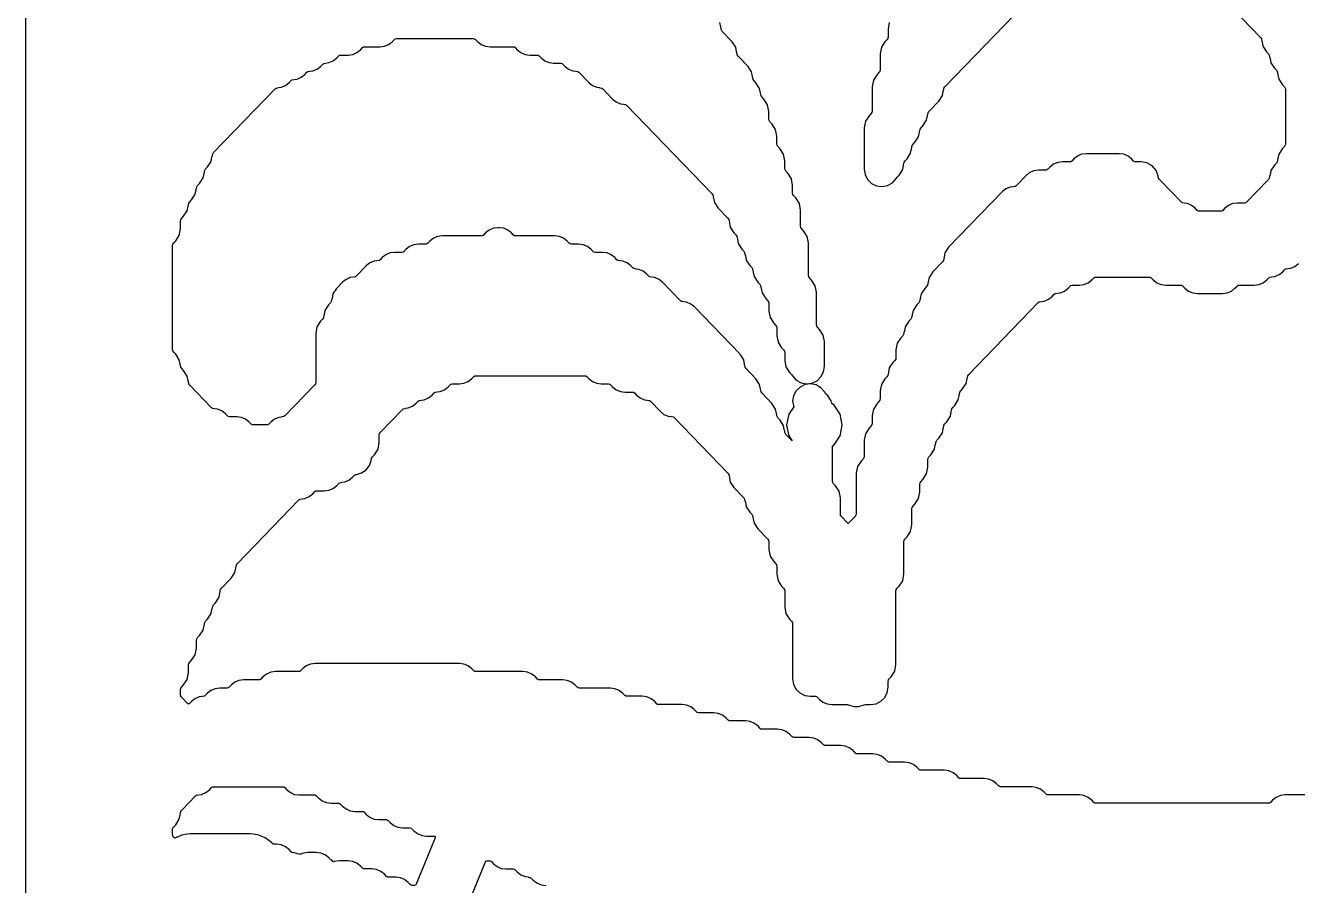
# Model space of a CAD drawing. Header units: millimetres. Extents: x 10 to 410, y 18 to 283.
# Drawn here: x 10 to 46.55, y 89.43 to 114.15 of the extents above; entities that cross this region are included whole.
import ezdxf

# ---------------------------------------------------------------- set-up
doc = ezdxf.new("R2010")
doc.units = ezdxf.units.MM
doc.layers.add('CUT', color=1, linetype='Continuous')

msp = doc.modelspace()

# ---------------------------------------------------------------- linework, layer by layer
at = {"layer": 'CUT'}
for points in [[(52.134, 21), (60.134, 21), (60.134, 24), (73.2679, 24), (73.2679, 144), (60.134, 144), (60.134, 147), (52.134, 147), (52.134, 144), (31.134, 144), (31.134, 147), (23.134, 147), (23.134, 144), (10, 144), (10, 24), (23.134, 24), (23.134, 21), (31.134, 21), (31.134, 24), (52.134, 24)], [(14.8902, 92.0097), (14.9153, 92.0295), (14.9802, 92.0382), (14.9799, 92.0405), (15.0619, 92.0515), (15.1847, 92.1036), (15.2893, 92.1863), (15.347, 92.246), (15.3721, 92.2658), (15.4038, 92.27), (17.3922, 92.27), (17.4239, 92.2658), (17.449, 92.246), (17.5067, 92.1863), (17.6113, 92.1036), (17.734, 92.0515), (17.8662, 92.0338), (18.3057, 92.0338), (18.3374, 92.0295), (18.3625, 92.0097), (18.4202, 91.95), (18.5248, 91.8673), (18.6476, 91.8152), (18.7797, 91.7975), (18.9909, 91.7975), (19.0226, 91.7932), (19.0476, 91.7734), (19.1053, 91.7137), (19.21, 91.631), (19.3327, 91.579), (19.4648, 91.5612), (19.676, 91.5612), (19.7077, 91.5569), (19.7328, 91.5371), (19.7905, 91.4774), (19.8951, 91.3947), (20.0178, 91.3427), (20.15, 91.3249), (20.3612, 91.3249), (20.3928, 91.3206), (20.4179, 91.3008), (20.4756, 91.2411), (20.5802, 91.1585), (20.703, 91.1064), (20.8351, 91.0886), (21.0463, 91.0886), (21.078, 91.0843), (21.103, 91.0645), (21.1607, 91.0048), (21.2654, 90.9222), (21.3881, 90.8701), (21.5203, 90.8523), (21.7314, 90.8523), (21.7631, 90.8481), (21.7694, 90.8431), (21.7758, 90.8342), (21.7679, 90.8018), (21.2297, 89.4691), (21.2124, 89.4396), (21.1786, 89.4346), (21.1133, 89.4346), (21.0816, 89.4389), (21.0565, 89.4587), (20.9988, 89.5184), (20.8942, 89.601), (20.7714, 89.6531), (20.6393, 89.6709), (20.4018, 89.6709), (20.3714, 89.695), (20.3137, 89.7547), (20.209, 89.8373), (20.0863, 89.8894), (19.9542, 89.9072), (19.7167, 89.9072), (19.6862, 89.9312), (19.6285, 89.9909), (19.5239, 90.0736), (19.4012, 90.1257), (19.269, 90.1435), (19.0155, 90.1435), (18.8656, 90.1205), (18.8477, 90.1117), (18.8281, 90.1237), (18.7727, 90.1675), (18.715, 90.2272), (18.6104, 90.3099), (18.4876, 90.362), (18.3555, 90.3797), (18.108, 90.3797), (17.9539, 90.3554), (17.8858, 90.3208), (17.8653, 90.3343), (17.7222, 90.3755), (17.6556, 90.3842), (17.6308, 90.4038), (17.5731, 90.4635), (17.4685, 90.5462), (17.3457, 90.5983), (17.2136, 90.616), (17.1517, 90.616), (17.114, 90.6223), (17.0835, 90.6549), (16.9963, 90.7288), (16.89, 90.7999), (16.7097, 90.8745), (16.5494, 90.9064), (16.4519, 90.916), (14.7454, 90.916), (14.6479, 90.9064), (14.4876, 90.8745), (14.3685, 90.8252), (14.3663, 90.8302), (14.2911, 90.797), (14.2611, 90.8188), (14.2371, 90.8558), (14.2284, 90.9005), (14.2284, 91.0404), (14.2371, 91.0851), (14.2619, 91.1232), (14.3163, 91.1795), (14.4203, 91.3396), (14.4449, 91.4662), (14.4476, 91.4657), (14.4654, 91.5577), (14.4902, 91.5958)]]:
    msp.add_lwpolyline(points, close=True, dxfattribs=at)
for points in [[(44.3978, 114.9295), (45.483, 113.8068), (45.5077, 113.7686), (45.5256, 113.6767), (45.5283, 113.6772), (45.5529, 113.5506), (45.6569, 113.3905), (45.7113, 113.3342), (45.7361, 113.2961), (45.754, 113.2041), (45.7566, 113.2046), (45.7813, 113.078), (45.8853, 112.9179), (45.9397, 112.8616), (45.9645, 112.8235), (45.9824, 112.7315), (45.985, 112.7321), (46.0096, 112.6055), (46.1137, 112.4454), (46.1681, 112.3891), (46.1929, 112.3509), (46.2016, 112.3063), (46.2016, 110.7486), (46.1929, 110.7039), (46.1681, 110.6658), (46.1137, 110.6095), (46.0096, 110.4494), (45.985, 110.3228), (45.9824, 110.3233), (45.9645, 110.2314), (45.9397, 110.1932), (45.8853, 110.1369), (45.7813, 109.9768), (45.7566, 109.8502), (45.754, 109.8507), (45.7361, 109.7588), (45.7113, 109.7206), (45.0829, 109.0705), (45.0579, 109.0507), (45.0262, 109.0464), (44.815, 109.0464), (44.6829, 109.0286), (44.5601, 108.9766), (44.4555, 108.8939), (44.3978, 108.8342), (44.3727, 108.8144), (44.3411, 108.8101), (43.7229, 108.8101), (43.6912, 108.8144), (43.6661, 108.8342), (43.6084, 108.8939), (43.5038, 108.9766), (43.3811, 109.0286), (43.299, 109.0397), (43.2993, 109.0419), (43.2344, 109.0507), (43.2094, 109.0705), (42.581, 109.7206), (42.5562, 109.7588), (42.5436, 109.8233), (42.4825, 109.9835), (42.3708, 110.1137), (42.2218, 110.1984), (42.0528, 110.2278), (41.8958, 110.2278), (41.8642, 110.2321), (41.8391, 110.2519), (41.7814, 110.3116), (41.6768, 110.3943), (41.554, 110.4464), (41.4219, 110.4641), (40.4758, 110.4641), (40.3437, 110.4464), (40.2209, 110.3943), (40.1163, 110.3116), (40.0586, 110.2519), (40.0335, 110.2321), (40.0018, 110.2278), (39.7907, 110.2278), (39.6585, 110.2101), (39.5358, 110.158), (39.4311, 110.0753), (39.3734, 110.0156), (39.3484, 109.9958), (39.3167, 109.9916), (39.1055, 109.9916), (38.9734, 109.9738), (38.8506, 109.9217), (38.746, 109.839), (38.4599, 109.5431), (38.4348, 109.5232), (38.37, 109.5145), (38.3703, 109.5122), (38.2882, 109.5012), (38.1655, 109.4491), (38.0609, 109.3665), (36.5217, 107.774), (36.4177, 107.614), (36.3931, 107.4874), (36.3904, 107.4879), (36.3725, 107.3959), (36.3478, 107.3578), (36.065, 107.0652), (35.9609, 106.9051), (35.9363, 106.7785), (35.9337, 106.779), (35.9158, 106.6871), (35.891, 106.6489), (35.8366, 106.5926), (35.7325, 106.4325), (35.7079, 106.3059), (35.7053, 106.3064), (35.6874, 106.2145), (35.6626, 106.1763), (35.6082, 106.12), (35.5042, 105.9599), (35.4795, 105.8333), (35.4769, 105.8339), (35.459, 105.7419), (35.4342, 105.7038), (35.3798, 105.6475), (35.2758, 105.4874), (35.2512, 105.3608), (35.2485, 105.3613), (35.2306, 105.2693), (35.2059, 105.2312), (35.1514, 105.1749), (35.0474, 105.0148), (35.011, 104.8274), (35.011, 104.6051), (35.0023, 104.5605), (34.9775, 104.5223), (34.9231, 104.466), (34.819, 104.3059), (34.7944, 104.1793), (34.7918, 104.1798), (34.7739, 104.0879), (34.7491, 104.0498), (34.6947, 103.9934), (34.5906, 103.8334), (34.5542, 103.646), (34.5542, 103.4237), (34.5455, 103.379), (34.5207, 103.3409), (34.4663, 103.2846), (34.3623, 103.1245), (34.3258, 102.9371), (34.3258, 102.7148), (34.3171, 102.6702), (34.2923, 102.632), (34.2379, 102.5757), (34.1339, 102.4156), (34.0974, 102.2282), (34.0974, 101.7697), (34.0887, 101.725), (34.064, 101.6869), (34.0095, 101.6306), (33.9055, 101.4705), (33.8691, 101.2831), (33.8691, 100.1157), (33.8604, 100.071), (33.8356, 100.0329), (33.6686, 99.8601), (33.6407, 99.8392), (33.6127, 99.8601), (33.4458, 100.0329), (33.421, 100.071), (33.4123, 100.1157), (33.4123, 100.5742), (33.3758, 100.7616), (33.2718, 100.9217), (33.2174, 100.978), (33.1926, 101.0162), (33.1839, 101.0608), (33.1839, 102.067), (33.2333, 102.1), (33.4068, 102.3596), (33.4677, 102.6657), (33.4677, 102.6676), (33.4068, 102.9738), (33.2333, 103.2333), (33.1631, 103.2802), (33.1475, 103.3608), (33.0434, 103.5209), (33.0314, 103.5333), (32.9894, 103.5645), (32.9732, 103.6014), (32.9613, 103.6199), (32.854, 103.7381), (32.715, 103.8166), (32.5583, 103.8472), (32.3999, 103.8268), (32.2561, 103.7576), (32.1414, 103.6466), (32.0675, 103.505), (32.042, 103.3474), (32.042, 103.3414), (32.0718, 103.1882), (31.9286, 102.9738), (31.8677, 102.6676), (31.8677, 102.6657), (31.9286, 102.3596), (32.0255, 102.2144), (32.0141, 102.223), (31.8471, 102.3957), (31.8223, 102.4339), (31.8044, 102.5258), (31.8018, 102.5253), (31.7772, 102.6519), (31.6732, 102.812), (31.6187, 102.8683), (31.5939, 102.9065), (31.5761, 102.9984), (31.5734, 102.9979), (31.5488, 103.1245), (31.4448, 103.2846), (31.162, 103.5772), (31.1372, 103.6153), (31.1193, 103.7073), (31.1167, 103.7068), (31.092, 103.8334), (30.988, 103.9934), (30.7052, 104.286), (30.6804, 104.3242), (30.6625, 104.4161), (30.6599, 104.4156), (30.6353, 104.5422), (30.5313, 104.7023), (29.2205, 106.0585), (29.1159, 106.1411), (28.9931, 106.1932), (28.9111, 106.2042), (28.9114, 106.2065), (28.8465, 106.2152), (28.8214, 106.235), (28.307, 106.7673), (28.2023, 106.85), (28.0796, 106.9021), (27.9975, 106.9131), (27.9978, 106.9154), (27.933, 106.9241), (27.9079, 106.9439), (27.8502, 107.0036), (27.7456, 107.0863), (27.6228, 107.1383), (27.5408, 107.1494), (27.5411, 107.1517), (27.4762, 107.1604), (27.4511, 107.1802), (27.3934, 107.2399), (27.2888, 107.3226), (27.1661, 107.3746), (27.084, 107.3857), (27.0843, 107.3879), (27.0195, 107.3967), (26.9944, 107.4165), (26.9367, 107.4762), (26.8321, 107.5588), (26.7093, 107.6109), (26.5772, 107.6287), (26.366, 107.6287), (26.3343, 107.633), (26.3092, 107.6528), (26.2515, 107.7125), (26.1469, 107.7951), (26.0242, 107.8472), (25.892, 107.865), (25.6809, 107.865), (25.6492, 107.8692), (25.6241, 107.8891), (25.5664, 107.9488), (25.4618, 108.0314), (25.339, 108.0835), (25.2069, 108.1013), (24.0822, 108.1013), (24.0505, 108.1055), (24.0254, 108.1253), (23.9677, 108.185), (23.8631, 108.2677), (23.7404, 108.3198), (23.6082, 108.3376), (23.5757, 108.3376), (23.4435, 108.3198), (23.3208, 108.2677), (23.2162, 108.185), (23.1585, 108.1253), (23.1334, 108.1055), (23.1017, 108.1013), (21.977, 108.1013), (21.8449, 108.0835), (21.7221, 108.0314), (21.6175, 107.9488), (21.5598, 107.8891), (21.5347, 107.8692), (21.5031, 107.865), (21.2919, 107.865), (21.1597, 107.8472), (21.037, 107.7951), (20.9324, 107.7125), (20.8747, 107.6528), (20.8496, 107.633), (20.8179, 107.6287), (20.6067, 107.6287), (20.4746, 107.6109), (20.3519, 107.5588), (20.2472, 107.4762), (20.1895, 107.4165), (20.1645, 107.3967), (20.0996, 107.3879), (20.0999, 107.3857), (20.0178, 107.3746), (19.8951, 107.3226), (19.7905, 107.2399), (19.5044, 106.9439), (19.4793, 106.9241), (19.4145, 106.9154), (19.4148, 106.9131), (19.3327, 106.9021), (19.21, 106.85), (19.1053, 106.7673), (18.9365, 106.5926), (18.8324, 106.4325), (18.8078, 106.3059), (18.8052, 106.3064), (18.7873, 106.2145), (18.7625, 106.1763), (18.7081, 106.12), (18.604, 105.9599), (18.5794, 105.8333), (18.5768, 105.8339), (18.5589, 105.7419), (18.5341, 105.7038), (18.4797, 105.6475), (18.3757, 105.4874), (18.3392, 105.3), (18.3392, 103.8963), (18.3305, 103.8516), (18.3057, 103.8135), (17.449, 102.927), (17.4239, 102.9072), (17.359, 102.8985), (17.3593, 102.8962), (17.2773, 102.8852), (17.1545, 102.8331), (17.0499, 102.7504), (16.9922, 102.6907), (16.9671, 102.6709), (16.9355, 102.6667), (16.5457, 102.6667), (16.514, 102.6709), (16.4889, 102.6907), (16.4312, 102.7504), (16.3266, 102.8331), (16.2038, 102.8852), (16.0717, 102.903), (15.8605, 102.903), (15.8288, 102.9072), (15.8038, 102.927), (15.7461, 102.9867), (15.6414, 103.0694), (15.5187, 103.1215), (15.4366, 103.1325), (15.4369, 103.1348), (15.3721, 103.1435), (15.347, 103.1633), (14.7186, 103.8135), (14.6938, 103.8516), (14.6759, 103.9436), (14.6733, 103.943), (14.6487, 104.0697), (14.5447, 104.2297), (14.4902, 104.286), (14.4654, 104.3242), (14.4476, 104.4161), (14.4449, 104.4156), (14.4203, 104.5422), (14.3163, 104.7023), (14.2619, 104.7586), (14.2371, 104.7968), (14.2284, 104.8414), (14.2284, 107.8168), (14.2371, 107.8615), (14.2619, 107.8996), (14.3163, 107.9559), (14.4203, 108.116), (14.4568, 108.3034), (14.4568, 108.5257), (14.4654, 108.5703), (14.4902, 108.6085), (14.5447, 108.6648), (14.6487, 108.8249), (14.6733, 108.9515), (14.6759, 108.951), (14.6938, 109.0429), (14.7186, 109.0811), (14.773, 109.1374), (14.8771, 109.2974), (14.9017, 109.424), (14.9043, 109.4235), (14.9222, 109.5155), (14.947, 109.5536), (15.0014, 109.6099), (15.1055, 109.77), (15.1301, 109.8966), (15.1327, 109.8961), (15.1506, 109.988), (15.1754, 110.0262), (15.2298, 110.0825), (15.3338, 110.2426), (15.3585, 110.3692), (15.3611, 110.3687), (15.379, 110.4606), (15.4038, 110.4988), (17.174, 112.3304), (17.1991, 112.3502), (17.264, 112.3589), (17.2637, 112.3612), (17.3457, 112.3722), (17.4685, 112.4243), (17.5731, 112.5069), (17.6308, 112.5666), (17.6559, 112.5865), (17.7207, 112.5952), (17.7204, 112.5975), (17.8025, 112.6085), (17.9252, 112.6606), (18.0299, 112.7432), (18.0876, 112.8029), (18.1126, 112.8227), (18.1775, 112.8315), (18.1772, 112.8337), (18.2593, 112.8448), (18.382, 112.8969), (18.4866, 112.9795), (18.5443, 113.0392), (18.5694, 113.059), (18.6343, 113.0678), (18.634, 113.07), (18.716, 113.0811), (18.8388, 113.1331), (18.9434, 113.2158), (19.0011, 113.2755), (19.0262, 113.2953), (19.0578, 113.2996), (19.269, 113.2996), (19.4012, 113.3174), (19.5239, 113.3694), (19.6285, 113.4521), (19.6862, 113.5118), (19.7113, 113.5316), (19.743, 113.5359), (20.1825, 113.5359), (20.3147, 113.5536), (20.4374, 113.6057), (20.542, 113.6884), (20.5997, 113.7481), (20.6248, 113.7679), (20.6565, 113.7722), (22.8733, 113.7722), (22.905, 113.7679), (22.9301, 113.7481), (22.9878, 113.6884), (23.0924, 113.6057), (23.2152, 113.5536), (23.3473, 113.5359), (24.0152, 113.5359), (24.0469, 113.5316), (24.072, 113.5118), (24.1297, 113.4521), (24.2343, 113.3694), (24.3571, 113.3174), (24.4892, 113.2996), (24.7004, 113.2996), (24.7321, 113.2953), (24.7571, 113.2755), (24.8148, 113.2158), (24.9195, 113.1331), (25.0422, 113.0811), (25.1743, 113.0633), (25.3855, 113.0633), (25.4172, 113.059), (25.4423, 113.0392), (25.5, 112.9795), (25.6046, 112.8969), (25.7273, 112.8448), (25.8094, 112.8337), (25.8091, 112.8315), (25.8739, 112.8227), (25.899, 112.8029), (26.1851, 112.5069), (26.2897, 112.4243), (26.4125, 112.3722), (26.4945, 112.3612), (26.4942, 112.3589), (26.5591, 112.3502), (26.5842, 112.3304), (26.8702, 112.0344), (26.9749, 111.9517), (27.0976, 111.8996), (27.1797, 111.8886), (27.1794, 111.8863), (27.2442, 111.8776), (27.2693, 111.8578), (29.7247, 109.3173), (29.7495, 109.2792), (29.7674, 109.1872), (29.77, 109.1878), (29.7947, 109.0611), (29.8987, 108.9011), (30.1815, 108.6085), (30.2063, 108.5703), (30.2242, 108.4784), (30.2268, 108.4789), (30.2514, 108.3523), (30.3555, 108.1922), (30.4099, 108.1359), (30.4347, 108.0978), (30.4526, 108.0058), (30.4552, 108.0063), (30.4798, 107.8797), (30.5838, 107.7196), (30.6383, 107.6633), (30.6631, 107.6252), (30.6809, 107.5332), (30.6836, 107.5337), (30.7082, 107.4071), (30.8122, 107.2471), (30.8666, 107.1908), (30.8914, 107.1526), (30.9093, 107.0607), (30.9119, 107.0612), (30.9366, 106.9346), (31.0406, 106.7745), (31.095, 106.7182), (31.1198, 106.68), (31.1377, 106.5881), (31.1403, 106.5886), (31.1649, 106.462), (31.269, 106.3019), (31.3234, 106.2456), (31.3482, 106.2075), (31.3569, 106.1628), (31.3569, 105.9405), (31.3933, 105.7531), (31.4974, 105.5931), (31.5518, 105.5367), (31.5766, 105.4986), (31.5853, 105.4539), (31.5853, 105.2317), (31.6217, 105.0443), (31.7257, 104.8842), (31.7802, 104.8279), (31.805, 104.7897), (31.8136, 104.7451), (31.8136, 104.5228), (31.8501, 104.3354), (31.9541, 104.1753), (32.0085, 104.119), (32.0363, 104.0763), (32.1435, 103.9581), (32.2826, 103.8796), (32.4393, 103.849), (32.5976, 103.8694), (32.7415, 103.9386), (32.8562, 104.0496), (32.93, 104.1912), (32.9555, 104.3488), (32.9555, 105.0637), (32.9191, 105.2511), (32.8151, 105.4112), (32.7606, 105.4675), (32.7358, 105.5056), (32.7272, 105.5503), (32.7272, 106.4814), (32.6907, 106.6688), (32.5867, 106.8289), (32.5323, 106.8852), (32.5075, 106.9233), (32.4988, 106.968), (32.4988, 107.8991), (32.4623, 108.0865), (32.3583, 108.2466), (32.3039, 108.3029), (32.2791, 108.3411), (32.2704, 108.3857), (32.2704, 108.8443), (32.2339, 109.0317), (32.1299, 109.1918), (32.0755, 109.2481), (32.0507, 109.2862), (32.042, 109.3309), (32.042, 109.5531), (32.0056, 109.7405), (31.9015, 109.9006), (31.8471, 109.9569), (31.8223, 109.9951), (31.8136, 110.0397), (31.8136, 110.262), (31.7772, 110.4494), (31.6732, 110.6095), (31.6187, 110.6658), (31.5939, 110.7039), (31.5853, 110.7486), (31.5853, 110.9709), (31.5488, 111.1583), (31.4448, 111.3183), (31.3904, 111.3746), (31.3656, 111.4128), (31.3569, 111.4575), (31.3569, 111.6797), (31.3204, 111.8671), (31.2164, 112.0272), (31.162, 112.0835), (31.1372, 112.1217), (31.1193, 112.2136), (31.1167, 112.2131), (31.092, 112.3397), (30.988, 112.4998), (30.9336, 112.5561), (30.9088, 112.5942), (30.8909, 112.6862), (30.8883, 112.6857), (30.8637, 112.8123), (30.7596, 112.9724), (30.4768, 113.2649), (30.452, 113.3031), (30.4342, 113.395), (30.4315, 113.3945), (30.4069, 113.5211), (30.3029, 113.6812), (30.0201, 113.9738), (29.9953, 114.012), (29.9774, 114.1039), (29.9748, 114.1034), (29.9501, 114.23)], [(34.819, 114.23), (34.7826, 114.0426), (34.7826, 113.8203), (34.7739, 113.7757), (34.7491, 113.7375), (34.6947, 113.6812), (34.5906, 113.5211), (34.5542, 113.3337), (34.5542, 112.8752), (34.5455, 112.8305), (34.5207, 112.7924), (34.4663, 112.7361), (34.3623, 112.576), (34.3258, 112.3886), (34.3258, 111.6937), (34.3171, 111.6491), (34.2923, 111.6109), (34.2379, 111.5546), (34.1339, 111.3945), (34.0974, 111.2071), (34.0974, 110.0197), (34.1229, 109.8621), (34.1968, 109.7205), (34.3115, 109.6095), (34.4553, 109.5403), (34.6137, 109.5199), (34.7704, 109.5505), (34.9094, 109.629), (35.0167, 109.7472), (35.0444, 109.7899), (35.0989, 109.8462), (35.2029, 110.0063), (35.2275, 110.1329), (35.2301, 110.1324), (35.248, 110.2243), (35.2728, 110.2625), (35.3272, 110.3188), (35.4313, 110.4789), (35.4559, 110.6055), (35.4585, 110.605), (35.4764, 110.6969), (35.5012, 110.7351), (35.5556, 110.7914), (35.6596, 110.9514), (35.6843, 111.078), (35.6869, 111.0775), (35.7048, 111.1695), (35.7296, 111.2076), (35.784, 111.2639), (35.888, 111.424), (35.9127, 111.5506), (35.9153, 111.5501), (35.9332, 111.6421), (35.958, 111.6802), (36.2408, 111.9728), (36.3448, 112.1329), (36.3694, 112.2595), (36.372, 112.259), (36.3899, 112.3509), (36.4147, 112.3891), (38.4134, 114.4569)], [(46.8532, 92.0338), (46.1853, 92.0338), (46.0532, 92.016), (45.9304, 91.9639), (45.8258, 91.8812), (45.7681, 91.8215), (45.743, 91.8017), (45.7113, 91.7975), (40.7539, 91.7975), (40.7223, 91.8017), (40.6972, 91.8215), (40.6395, 91.8812), (40.5349, 91.9639), (40.4121, 92.016), (40.28, 92.0338), (39.3837, 92.0338), (39.352, 92.038), (39.3269, 92.0578), (39.2692, 92.1175), (39.1646, 92.2002), (39.0418, 92.2523), (38.9097, 92.27), (38.0134, 92.27), (37.9817, 92.2743), (37.9566, 92.2941), (37.8989, 92.3538), (37.7943, 92.4365), (37.6716, 92.4886), (37.5394, 92.5063), (36.8715, 92.5063), (36.8398, 92.5106), (36.8147, 92.5304), (36.757, 92.5901), (36.6524, 92.6728), (36.5297, 92.7248), (36.3975, 92.7426), (35.7296, 92.7426), (35.6979, 92.7469), (35.6728, 92.7667), (35.6151, 92.8264), (35.5105, 92.9091), (35.3878, 92.9611), (35.2556, 92.9789), (34.8161, 92.9789), (34.7844, 92.9832), (34.7593, 93.003), (34.7016, 93.0627), (34.597, 93.1453), (34.4742, 93.1974), (34.3421, 93.2152), (33.9025, 93.2152), (33.8709, 93.2195), (33.8458, 93.2393), (33.7881, 93.299), (33.6835, 93.3816), (33.5607, 93.4337), (33.4286, 93.4515), (32.989, 93.4515), (32.9573, 93.4557), (32.9323, 93.4756), (32.8746, 93.5353), (32.7699, 93.6179), (32.6472, 93.67), (32.515, 93.6878), (32.0755, 93.6878), (32.0438, 93.692), (32.0187, 93.7118), (31.961, 93.7715), (31.8564, 93.8542), (31.7337, 93.9063), (31.6015, 93.9241), (31.162, 93.9241), (31.1303, 93.9283), (31.1052, 93.9481), (31.0475, 94.0078), (30.9429, 94.0905), (30.8202, 94.1426), (30.688, 94.1603), (30.2485, 94.1603), (30.2168, 94.1646), (30.1917, 94.1844), (30.134, 94.2441), (30.0294, 94.3268), (29.9066, 94.3788), (29.7745, 94.3966), (29.3349, 94.3966), (29.3033, 94.4009), (29.2782, 94.4207), (29.2205, 94.4804), (29.1159, 94.5631), (28.9931, 94.6151), (28.861, 94.6329), (28.193, 94.6329), (28.1614, 94.6372), (28.1363, 94.657), (28.0786, 94.7167), (27.974, 94.7993), (27.8512, 94.8514), (27.7191, 94.8692), (27.2795, 94.8692), (27.2478, 94.8735), (27.2228, 94.8933), (27.1651, 94.953), (27.0604, 95.0356), (26.9377, 95.0877), (26.8055, 95.1055), (25.9092, 95.1055), (25.8776, 95.1097), (25.8525, 95.1296), (25.7948, 95.1893), (25.6902, 95.2719), (25.5674, 95.324), (25.4353, 95.3418), (24.7673, 95.3418), (24.7357, 95.346), (24.7106, 95.3658), (24.6529, 95.4255), (24.5483, 95.5082), (24.4255, 95.5603), (24.2934, 95.5781), (22.9403, 95.5781), (22.9086, 95.5823), (22.8835, 95.6021), (22.8258, 95.6618), (22.7212, 95.7445), (22.5985, 95.7966), (22.4663, 95.8143), (18.3229, 95.8143), (18.1908, 95.7966), (18.0681, 95.7445), (17.9634, 95.6618), (17.9057, 95.6021), (17.8807, 95.5823), (17.849, 95.5781), (17.181, 95.5781), (17.0489, 95.5603), (16.9262, 95.5082), (16.8215, 95.4255), (16.7638, 95.3658), (16.7388, 95.346), (16.7071, 95.3418), (16.2675, 95.3418), (16.1354, 95.324), (16.0126, 95.2719), (15.908, 95.1893), (15.8503, 95.1296), (15.8252, 95.1097), (15.7936, 95.1055), (15.5824, 95.1055), (15.4502, 95.0877), (15.3275, 95.0356), (15.2229, 94.953), (15.1652, 94.8933), (15.1401, 94.8735), (15.0752, 94.8647), (15.0755, 94.8625), (14.9935, 94.8514), (14.8707, 94.7993), (14.7661, 94.7167), (14.7131, 94.6618), (14.6851, 94.6409), (14.6572, 94.6618), (14.4902, 94.8346), (14.4654, 94.8727), (14.4568, 94.9174), (14.4568, 95.0573), (14.4654, 95.102), (14.4902, 95.1401), (14.5447, 95.1964), (14.6487, 95.3565), (14.6851, 95.5439), (14.6851, 95.7662), (14.6938, 95.8108), (14.7186, 95.849), (14.773, 95.9053), (14.8771, 96.0654), (14.9135, 96.2528), (14.9135, 96.475), (14.9222, 96.5197), (14.947, 96.5578), (15.0014, 96.6141), (15.1055, 96.7742), (15.1301, 96.9008), (15.1327, 96.9003), (15.1506, 96.9923), (15.1754, 97.0304), (15.2298, 97.0867), (15.3338, 97.2468), (15.3585, 97.3734), (15.3611, 97.3729), (15.379, 97.4648), (15.4038, 97.503), (15.4582, 97.5593), (15.5622, 97.7194), (15.5868, 97.846), (15.5895, 97.8455), (15.6073, 97.9374), (15.6321, 97.9756), (15.9149, 98.2682), (16.019, 98.4282), (16.0436, 98.5548), (16.0462, 98.5543), (16.0641, 98.6463), (16.0889, 98.6844), (17.8592, 100.516), (17.8843, 100.5358), (17.9491, 100.5445), (17.9488, 100.5468), (18.0309, 100.5579), (18.1536, 100.6099), (18.2582, 100.6926), (18.3159, 100.7523), (18.341, 100.7721), (18.3727, 100.7764), (18.5839, 100.7764), (18.716, 100.7942), (18.8388, 100.8462), (18.9434, 100.9289), (19.0011, 100.9886), (19.0262, 101.0084), (19.091, 101.0171), (19.0907, 101.0194), (19.1728, 101.0304), (19.2955, 101.0825), (19.4001, 101.1652), (19.4578, 101.2249), (19.4829, 101.2447), (19.5089, 101.2482), (19.6574, 101.2924), (19.7853, 101.38), (19.8802, 101.5025), (19.933, 101.6483), (19.9466, 101.718), (19.9714, 101.7562), (20.0258, 101.8125), (20.1298, 101.9725), (20.1663, 102.1599), (20.1663, 102.3822), (20.1749, 102.4269), (20.1997, 102.465), (20.8281, 103.1152), (20.8532, 103.135), (20.9181, 103.1437), (20.9178, 103.146), (20.9998, 103.157), (21.1226, 103.2091), (21.2272, 103.2918), (21.2849, 103.3515), (21.31, 103.3713), (21.3748, 103.38), (21.3745, 103.3823), (21.4566, 103.3933), (21.5793, 103.4454), (21.6839, 103.528), (21.7416, 103.5877), (21.7667, 103.6076), (21.8316, 103.6163), (21.8313, 103.6186), (21.9133, 103.6296), (22.0361, 103.6817), (22.1407, 103.7643), (22.1984, 103.824), (22.2235, 103.8438), (22.2552, 103.8481), (22.4663, 103.8481), (22.5985, 103.8659), (22.7212, 103.918), (22.8258, 104.0006), (22.8835, 104.0603), (22.9086, 104.0801), (22.9403, 104.0844), (26.0707, 104.0844), (26.1023, 104.0801), (26.1274, 104.0603), (26.1851, 104.0006), (26.2897, 103.918), (26.4125, 103.8659), (26.5446, 103.8481), (26.7558, 103.8481), (26.7875, 103.8438), (26.8125, 103.824), (26.8702, 103.7643), (26.9749, 103.6817), (27.0976, 103.6296), (27.2298, 103.6118), (27.4409, 103.6118), (27.4726, 103.6076), (27.4977, 103.5877), (27.5554, 103.528), (27.66, 103.4454), (27.7828, 103.3933), (27.8648, 103.3823), (27.8645, 103.38), (27.9294, 103.3713), (27.9544, 103.3515), (28.2405, 103.0555), (28.3451, 102.9728), (28.4679, 102.9207), (28.55, 102.9097), (28.5496, 102.9074), (28.6145, 102.8987), (28.6396, 102.8789), (30.1815, 101.2836), (30.2063, 101.2454), (30.2242, 101.1535), (30.2268, 101.154), (30.2514, 101.0274), (30.3555, 100.8673), (30.6383, 100.5747), (30.6631, 100.5366), (30.6809, 100.4446), (30.6836, 100.4451), (30.7082, 100.3185), (30.8122, 100.1585), (30.8666, 100.1021), (30.8914, 100.064), (30.9093, 99.9721), (30.9119, 99.9726), (30.9366, 99.846), (31.0406, 99.6859), (31.3234, 99.3933), (31.3482, 99.3551), (31.3569, 99.3105), (31.3569, 99.0882), (31.3933, 98.9008), (31.4974, 98.7407), (31.5518, 98.6844), (31.5766, 98.6463), (31.5853, 98.6016), (31.5853, 98.3794), (31.6217, 98.192), (31.7257, 98.0319), (31.7802, 97.9756), (31.805, 97.9374), (31.8136, 97.8928), (31.8136, 97.4342), (31.8501, 97.2468), (31.9541, 97.0867), (32.0085, 97.0304), (32.0333, 96.9923), (32.042, 96.9476), (32.042, 95.3692), (32.0665, 95.2147), (32.1375, 95.0753), (32.2481, 94.9647), (32.3875, 94.8937), (32.542, 94.8692), (32.6937, 94.8692), (32.7253, 94.8649), (32.7504, 94.8451), (32.8081, 94.7854), (32.9127, 94.7028), (33.0355, 94.6507), (33.1676, 94.6329), (33.6072, 94.6329), (33.6395, 94.6286), (33.6738, 94.614), (33.8024, 94.5788), (33.9357, 94.5788), (34.0643, 94.614), (34.0986, 94.6286), (34.1309, 94.6329), (34.2826, 94.6329), (34.4371, 94.6574), (34.5765, 94.7284), (34.6871, 94.839), (34.7581, 94.9784), (34.7826, 95.1329), (34.7826, 95.2936), (34.7913, 95.3383), (34.8161, 95.3764), (34.8705, 95.4327), (34.9745, 95.5928), (35.011, 95.7802), (35.011, 97.8928), (35.0196, 97.9374), (35.0444, 97.9756), (35.0989, 98.0319), (35.2029, 98.192), (35.2393, 98.3794), (35.2393, 99.3105), (35.248, 99.3551), (35.2728, 99.3933), (35.3272, 99.4496), (35.4313, 99.6097), (35.4677, 99.7971), (35.4677, 100.2556), (35.4764, 100.3003), (35.5012, 100.3384), (35.5556, 100.3947), (35.6596, 100.5548), (35.6961, 100.7422), (35.6961, 100.9645), (35.7048, 101.0091), (35.7296, 101.0473), (35.784, 101.1036), (35.888, 101.2637), (35.9245, 101.4511), (35.9245, 101.6733), (35.9332, 101.718), (35.958, 101.7562), (36.0124, 101.8125), (36.1164, 101.9725), (36.141, 102.0991), (36.1437, 102.0986), (36.1615, 102.1906), (36.1863, 102.2287), (36.2408, 102.285), (36.3448, 102.4451), (36.3694, 102.5717), (36.372, 102.5712), (36.3899, 102.6632), (36.4147, 102.7013), (36.4691, 102.7576), (36.5732, 102.9177), (36.5978, 103.0443), (36.6004, 103.0438), (36.6183, 103.1357), (36.6431, 103.1739), (36.6975, 103.2302), (36.8015, 103.3903), (36.8262, 103.5169), (36.8288, 103.5164), (36.8467, 103.6083), (36.8715, 103.6465), (36.9259, 103.7028), (37.0299, 103.8628), (37.0546, 103.9894), (37.0572, 103.9889), (37.0751, 104.0809), (37.0999, 104.119), (39.0985, 106.1869), (39.1236, 106.2067), (39.1885, 106.2154), (39.1882, 106.2177), (39.2702, 106.2287), (39.393, 106.2808), (39.4976, 106.3635), (39.5553, 106.4232), (39.5804, 106.443), (39.6452, 106.4517), (39.6449, 106.454), (39.727, 106.465), (39.8497, 106.5171), (39.9543, 106.5998), (40.012, 106.6595), (40.0371, 106.6793), (40.0688, 106.6835), (40.28, 106.6835), (40.4121, 106.7013), (40.5349, 106.7534), (40.6395, 106.8361), (40.6972, 106.8958), (40.7223, 106.9156), (40.7539, 106.9198), (42.2856, 106.9198), (42.3173, 106.9156), (42.3424, 106.8958), (42.4001, 106.8361), (42.5047, 106.7534), (42.6275, 106.7013), (42.7596, 106.6835), (43.1992, 106.6835), (43.2308, 106.6793), (43.2559, 106.6595), (43.3136, 106.5998), (43.4182, 106.5171), (43.541, 106.465), (43.6731, 106.4473), (44.3908, 106.4473), (44.523, 106.465), (44.6457, 106.5171), (44.7503, 106.5998), (44.808, 106.6595), (44.8331, 106.6793), (44.8648, 106.6835), (45.3043, 106.6835), (45.4365, 106.7013), (45.5592, 106.7534), (45.6638, 106.8361), (45.7215, 106.8958), (45.7466, 106.9156), (45.8115, 106.9243), (45.8112, 106.9266), (45.8932, 106.9376), (46.016, 106.9897), (46.1206, 107.0723), (46.1783, 107.132), (46.2034, 107.1519), (46.2682, 107.1606), (46.2679, 107.1629), (46.35, 107.1739), (46.4727, 107.226), (46.5774, 107.3086)], [(22.6754, 88.7763), (23.2137, 90.109), (23.231, 90.1384), (23.2648, 90.1435), (23.3301, 90.1435), (23.3618, 90.1392), (23.3868, 90.1194), (23.4445, 90.0597), (23.5492, 89.977), (23.6719, 89.925), (23.8041, 89.9072), (24.0152, 89.9072), (24.0469, 89.9029), (24.072, 89.8831), (24.1297, 89.8234), (24.2343, 89.7407), (24.3571, 89.6887), (24.4391, 89.6776), (24.4388, 89.6754), (24.5037, 89.6666), (24.5287, 89.6468), (24.5864, 89.5871), (24.6911, 89.5045), (24.8138, 89.4524), (24.8959, 89.4413), (24.8956, 89.4391), (24.9604, 89.4303)]]:
    msp.add_lwpolyline(points, dxfattribs=at)

doc.saveas('drawing.dxf')
